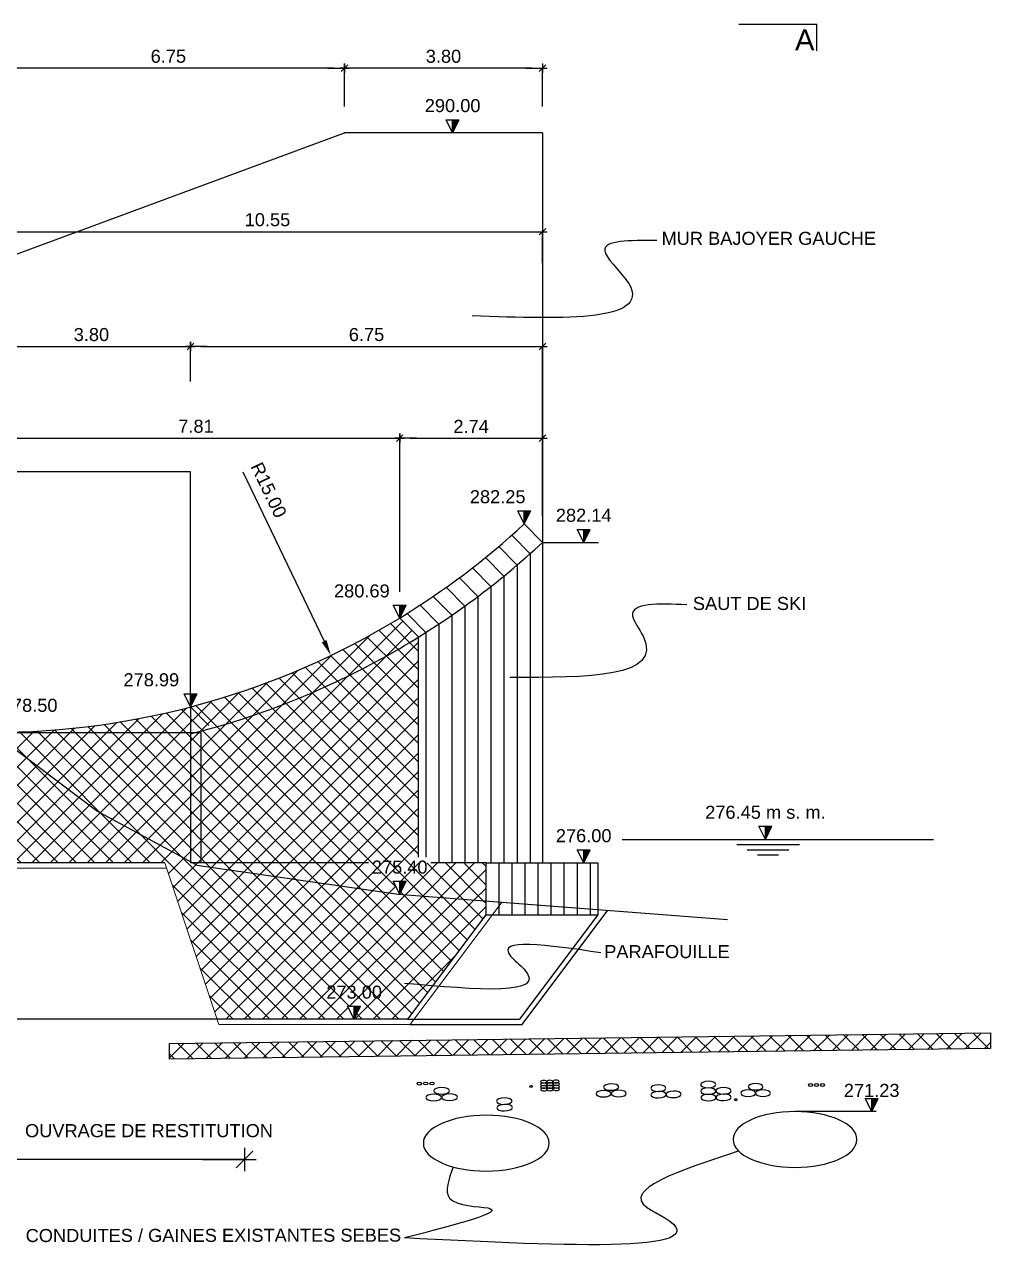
# Model space of a CAD drawing. Extents: x -367 to 63045, y 275 to 109039.
# Drawn here: x -89.58 to -71.07, y 471.04 to 494.62 of the extents above; entities that cross this region are included whole.
import ezdxf
from ezdxf.enums import TextEntityAlignment as Align

# ---------------------------------------------------------------- set-up
doc = ezdxf.new("R2010")
doc.units = 0
doc.header["$LTSCALE"] = 25.401856
doc.header["$MEASUREMENT"] = 0
doc.linetypes.add('ACAD_ISO12W100', pattern=[21, 12, -3, 0, -3, 0, -3])
doc.linetypes.add('NASCOSTA', pattern=[9.525, 6.35, -3.175])
for name, color, linetype in [('Conduite 1000', 170, 'Continuous'), ('DIME', 6, 'Continuous'), ('LIN010CO', 2, 'Continuous'), ('LIN018CO', 6, 'Continuous'), ('LIN018TR', 6, 'NASCOSTA'), ('LIN025CO', 7, 'Continuous'), ('LIN025TR', 7, 'NASCOSTA'), ('LIN035CO', 1, 'Continuous'), ('LIN050CO', 3, 'Continuous'), ('LIN07CO', 4, 'Continuous'), ('TEXT035', 1, 'Continuous'), ('TEXT050', 3, 'Continuous')]:
    doc.layers.add(name, color=color, linetype=linetype)
doc.styles.add('ARIAL', font='arial.ttf')
doc.styles.add('ROMANS', font='romans.shx')
doc.linetypes.add('ROCK', pattern='A,0.25,-0.18,["<",Standard,S=0.18,R=90,X=0,Y=-0.09],0,["-",Standard,S=0.18,R=45,X=-0.111213,Y=-0.238491],0.25', length=0.68)
doc.dimstyles.new('100', dxfattribs={"dimtxt": 0.25, "dimasz": 0.2, "dimexe": 0, "dimexo": 0.5, "dimgap": 0.1, "dimtad": 1, "dimzin": 4, "dimdsep": 46, "dimtxsty": 'ARIAL', "dimblk1": 'LINE', "dimblk2": 'LINE', "dimsah": 1, "dimcen": 2.5, "dimclrd": 256, "dimclre": 256, "dimclrt": 1, "dimadec": 0, "dimazin": 0, "dimtfac": 1, "dimtmove": 2, "dimatfit": 3, "dimldrblk": 'LINE', "dimfxl": 1, "dimtvp": 1, "dimtolj": 1, "dimtzin": 0, "dimarcsym": 0})
doc.dimstyles.new('BO1', dxfattribs={"dimtxt": 0.25, "dimasz": 0.2, "dimexe": 0, "dimexo": 0.5, "dimgap": 0.1, "dimtad": 1, "dimzin": 0, "dimdsep": 46, "dimtxsty": 'ROMANS', "dimblk1": 'LINE', "dimblk2": 'LINE', "dimsah": 1, "dimcen": 2.5, "dimclrd": 256, "dimclre": 256, "dimclrt": 1, "dimadec": 0, "dimazin": 0, "dimtfac": 1, "dimtmove": 2, "dimatfit": 3, "dimldrblk": 'LINE', "dimfxl": 1, "dimtvp": 1, "dimtolj": 1, "dimtzin": 0, "dimarcsym": 0})
pattern_1 = [(45, (-210.99172, -133.72883), (-0.1767767, 0.1767767), []), (135, (-210.99172, -133.72883), (-0.1767767, -0.1767767), [])]

# ---------------------------------------------------------------- blocks, each defined once
blk = doc.blocks.new('LIVELLI1')
at = {"layer": 'LIN018CO'}
blk.add_solid([(0, 0.25), (0, 0), (0.125, 0.25)], dxfattribs=at)
at = {"layer": 'LIN035CO'}
for p, q in [((-0.125, 0.25), (0.125, 0.25)), ((0, 0), (-0.125, 0.25)), ((0, 0), (0, 0.25)), ((0, 0), (0.125, 0.25))]:
    blk.add_line(p, q, dxfattribs=at)
at = {"layer": 'TEXT035', "style": 'ARIAL'}
blk.add_attdef('VALORE', text='', height=0.25, dxfattribs=at).set_placement((0, 0.395), align=Align.CENTER)
blk = doc.blocks.new('LINE')
for p, q in [((-1.6, 0), (0.45, 0)), ((0, 0.45), (0, -0.45))]:
    blk.add_line(p, q)
at = {"color": 3}
blk.add_line((-0.318, -0.318), (0.318, 0.318), dxfattribs=at)
blk = doc.blocks.new('*D11')
at = {"layer": 'Defpoints', "color": 0, "transparency": 16777216}
for p in [(-82.392, 486.694), (-82.392, 483.244), (-90.202, 481.062)]:
    blk.add_point(p, dxfattribs=at)
at = {"layer": 'DIME', "lineweight": -2, "transparency": 16777216}
for p, q in [((-90.202, 481.562), (-90.202, 486.694)), ((-90.002, 486.694), (-82.592, 486.694)), ((-82.392, 483.744), (-82.392, 486.694))]:
    blk.add_line(p, q, dxfattribs=at)
at = {"layer": 'DIME', "lineweight": -2, "transparency": 16777216, "xscale": 0.2, "yscale": 0.2, "zscale": 0.2, "rotation": 180}
blk.add_blockref('LINE', (-90.202, 486.694), dxfattribs=at)
at = {"layer": 'DIME', "lineweight": -2, "transparency": 16777216, "xscale": 0.2, "yscale": 0.2, "zscale": 0.2}
blk.add_blockref('LINE', (-82.392, 486.694), dxfattribs=at)
at = {"layer": 'DIME', "color": 1, "transparency": 16777216, "insert": (-86.297, 486.921), "char_height": 0.25, "attachment_point": 5, "style": 'ARIAL'}
blk.add_mtext('\\A1;7.81', dxfattribs=at)
blk = doc.blocks.new('*D12')
at = {"layer": 'Defpoints', "color": 0, "transparency": 16777216}
for p in [(-79.652, 490.653), (-79.652, 489.551), (-90.202, 481.051)]:
    blk.add_point(p, dxfattribs=at)
at = {"layer": 'DIME', "lineweight": -2, "transparency": 16777216}
for p, q in [((-90.202, 481.551), (-90.202, 490.653)), ((-90.002, 490.653), (-79.852, 490.653)), ((-79.652, 490.051), (-79.652, 490.653))]:
    blk.add_line(p, q, dxfattribs=at)
at = {"layer": 'DIME', "lineweight": -2, "transparency": 16777216, "xscale": 0.2, "yscale": 0.2, "zscale": 0.2, "rotation": 180}
blk.add_blockref('LINE', (-90.202, 490.653), dxfattribs=at)
at = {"layer": 'DIME', "lineweight": -2, "transparency": 16777216, "xscale": 0.2, "yscale": 0.2, "zscale": 0.2}
blk.add_blockref('LINE', (-79.652, 490.653), dxfattribs=at)
at = {"layer": 'DIME', "color": 1, "transparency": 16777216, "insert": (-84.927, 490.881), "char_height": 0.25, "attachment_point": 5, "style": 'ARIAL'}
blk.add_mtext('\\A1;10.55', dxfattribs=at)
blk = doc.blocks.new('*D13')
at = {"layer": 'Defpoints', "color": 0, "transparency": 16777216}
for p in [(-79.652, 486.694), (-79.652, 484.695), (-82.392, 483.244)]:
    blk.add_point(p, dxfattribs=at)
at = {"layer": 'DIME', "lineweight": -2, "transparency": 16777216}
for p, q in [((-82.392, 483.744), (-82.392, 486.694)), ((-82.192, 486.694), (-79.852, 486.694)), ((-79.652, 485.195), (-79.652, 486.694))]:
    blk.add_line(p, q, dxfattribs=at)
at = {"layer": 'DIME', "lineweight": -2, "transparency": 16777216, "xscale": 0.2, "yscale": 0.2, "zscale": 0.2, "rotation": 180}
blk.add_blockref('LINE', (-82.392, 486.694), dxfattribs=at)
at = {"layer": 'DIME', "lineweight": -2, "transparency": 16777216, "xscale": 0.2, "yscale": 0.2, "zscale": 0.2}
blk.add_blockref('LINE', (-79.652, 486.694), dxfattribs=at)
at = {"layer": 'DIME', "color": 1, "transparency": 16777216, "insert": (-81.022, 486.919), "char_height": 0.25, "attachment_point": 5, "style": 'ARIAL'}
blk.add_mtext('\\A1;2.74', dxfattribs=at)
blk = doc.blocks.new('*D14')
at = {"layer": 'Defpoints', "color": 0, "transparency": 16777216}
for p in [(-86.402, 488.451), (-86.402, 487.28), (-90.202, 481.102)]:
    blk.add_point(p, dxfattribs=at)
at = {"layer": 'DIME', "lineweight": -2, "transparency": 16777216}
for p, q in [((-90.202, 481.602), (-90.202, 488.451)), ((-90.002, 488.451), (-86.602, 488.451)), ((-86.402, 487.78), (-86.402, 488.451))]:
    blk.add_line(p, q, dxfattribs=at)
at = {"layer": 'DIME', "lineweight": -2, "transparency": 16777216, "xscale": 0.2, "yscale": 0.2, "zscale": 0.2, "rotation": 180}
blk.add_blockref('LINE', (-90.202, 488.451), dxfattribs=at)
at = {"layer": 'DIME', "lineweight": -2, "transparency": 16777216, "xscale": 0.2, "yscale": 0.2, "zscale": 0.2}
blk.add_blockref('LINE', (-86.402, 488.451), dxfattribs=at)
at = {"layer": 'DIME', "color": 1, "transparency": 16777216, "insert": (-88.302, 488.679), "char_height": 0.25, "attachment_point": 5, "style": 'ARIAL'}
blk.add_mtext('\\A1;3.80', dxfattribs=at)
blk = doc.blocks.new('*D15')
at = {"layer": 'Defpoints', "color": 0, "transparency": 16777216}
for p in [(-79.652, 488.451), (-86.402, 487.28), (-79.652, 485.388)]:
    blk.add_point(p, dxfattribs=at)
at = {"layer": 'DIME', "lineweight": -2, "transparency": 16777216}
for p, q in [((-86.402, 487.78), (-86.402, 488.451)), ((-86.202, 488.451), (-79.852, 488.451)), ((-79.652, 485.888), (-79.652, 488.451))]:
    blk.add_line(p, q, dxfattribs=at)
at = {"layer": 'DIME', "lineweight": -2, "transparency": 16777216, "xscale": 0.2, "yscale": 0.2, "zscale": 0.2, "rotation": 180}
blk.add_blockref('LINE', (-86.402, 488.451), dxfattribs=at)
at = {"layer": 'DIME', "lineweight": -2, "transparency": 16777216, "xscale": 0.2, "yscale": 0.2, "zscale": 0.2}
blk.add_blockref('LINE', (-79.652, 488.451), dxfattribs=at)
at = {"layer": 'DIME', "color": 1, "transparency": 16777216, "insert": (-83.027, 488.679), "char_height": 0.25, "attachment_point": 5, "style": 'ARIAL'}
blk.add_mtext('\\A1;6.75', dxfattribs=at)
blk = doc.blocks.new('*D16')
at = {"layer": 'Defpoints', "color": 0, "transparency": 16777216}
for p in [(-83.452, 493.787), (-83.452, 492.551), (-79.652, 492.551)]:
    blk.add_point(p, dxfattribs=at)
at = {"layer": 'DIME', "lineweight": -2, "transparency": 16777216}
for p, q in [((-83.452, 493.051), (-83.452, 493.787)), ((-79.852, 493.787), (-83.252, 493.787)), ((-79.652, 493.051), (-79.652, 493.787))]:
    blk.add_line(p, q, dxfattribs=at)
at = {"layer": 'DIME', "lineweight": -2, "transparency": 16777216, "xscale": 0.2, "yscale": 0.2, "zscale": 0.2, "rotation": 180}
blk.add_blockref('LINE', (-83.452, 493.787), dxfattribs=at)
at = {"layer": 'DIME', "lineweight": -2, "transparency": 16777216, "xscale": 0.2, "yscale": 0.2, "zscale": 0.2}
blk.add_blockref('LINE', (-79.652, 493.787), dxfattribs=at)
at = {"layer": 'DIME', "color": 1, "transparency": 16777216, "insert": (-81.552, 494.015), "char_height": 0.25, "attachment_point": 5, "style": 'ARIAL'}
blk.add_mtext('\\A1;3.80', dxfattribs=at)
blk = doc.blocks.new('SEZ7')
at = {"layer": 'LIN07CO'}
for p, q in [((1.5, 0), (0, 0)), ((1.5, -0.5), (1.5, 0))]:
    blk.add_line(p, q, dxfattribs=at)
at = {"layer": 'TEXT050', "style": 'ARIAL'}
blk.add_attdef('NOME_SEZIONE', text='', height=0.4, dxfattribs=at).set_placement((1.265, -0.294), align=Align.MIDDLE)
blk = doc.blocks.new('*D29')
at = {"layer": 'Defpoints', "color": 0, "transparency": 16777216}
for p in [(-85.398, 486.048), (-83.71, 482.529)]:
    blk.add_point(p, dxfattribs=at)
at = {"layer": 'DIME', "lineweight": -2, "transparency": 16777216}
blk.add_line((-85.398, 486.048), (-83.839, 482.799), dxfattribs=at)
at = {"layer": 'DIME', "transparency": 16777216}
blk.add_solid([(-83.794, 482.821), (-83.885, 482.778), (-83.71, 482.529)], dxfattribs=at)
at = {"layer": 'DIME', "color": 1, "transparency": 16777216, "insert": (-84.903, 485.699), "char_height": 0.25, "attachment_point": 5, "rotation": 295.6384, "style": 'ARIAL'}
blk.add_mtext('\\A1;R15.00', dxfattribs=at)
blk = doc.blocks.new('*D40')
at = {"layer": 'Defpoints', "color": 0, "transparency": 16777216}
for p in [(-90.202, 493.787), (-83.452, 493.051), (-90.202, 490.051)]:
    blk.add_point(p, dxfattribs=at)
at = {"layer": 'DIME', "lineweight": -2, "transparency": 16777216}
for p, q in [((-90.202, 490.551), (-90.202, 493.787)), ((-83.652, 493.787), (-90.002, 493.787)), ((-83.452, 493.551), (-83.452, 493.787))]:
    blk.add_line(p, q, dxfattribs=at)
at = {"layer": 'DIME', "lineweight": -2, "transparency": 16777216, "xscale": 0.2, "yscale": 0.2, "zscale": 0.2, "rotation": 180}
blk.add_blockref('LINE', (-90.202, 493.787), dxfattribs=at)
at = {"layer": 'DIME', "lineweight": -2, "transparency": 16777216, "xscale": 0.2, "yscale": 0.2, "zscale": 0.2}
blk.add_blockref('LINE', (-83.452, 493.787), dxfattribs=at)
at = {"layer": 'DIME', "color": 1, "transparency": 16777216, "insert": (-86.827, 494.015), "char_height": 0.25, "attachment_point": 5, "style": 'ARIAL'}
blk.add_mtext('\\A1;6.75', dxfattribs=at)

msp = doc.modelspace()

# ---------------------------------------------------------------- hatches: boundary and pattern name
at = {"layer": 'LIN010CO', "linetype": 'Continuous', "lineweight": 0}
h = msp.add_hatch(dxfattribs=at)
h.set_pattern_fill('ANSI37', color=256, scale=2, style=0)
h.set_pattern_definition(pattern_1)
h.paths.add_polyline_path([(-103.4018, 481.30951), (-110.2018, 481.44279), (-110.2018, 481.14273), (-110.2018, 480.94269), (-103.4018, 480.80941)])
h.paths.add_polyline_path([(-100.2018, 481.24679), (-103.4018, 481.30951), (-103.4018, 480.80941), (-101.2018, 480.76629), (-101.2018, 480.55079), (-100.2018, 480.55079)])
h.paths.add_polyline_path([(-90.2018, 481.05079), (-100.2018, 481.24679), (-100.2018, 480.55079), (-93.86847, 480.55079), (-93.2018, 478.55079), (-86.8918, 478.55079), (-85.8918, 475.55079), (-83.26518, 475.55079), (-83.39018, 475.80079), (-83.14018, 475.80079), (-83.26518, 475.55079), (-82.2418, 475.55079), (-80.7418, 477.55079), (-80.7418, 477.82114), (-82.42115, 477.95079), (-86.28285, 478.50534), (-86.36642, 478.55079), (-86.4018, 478.55079), (-86.4018, 478.57003), (-88.20512, 479.55079)])
h.paths.add_polyline_path([(-86.4018, 481.05079), (-90.2018, 481.05079), (-88.20512, 479.55079), (-86.4018, 478.57003)], flags=17)
h.paths.add_polyline_path([(-82.3918, 483.24439, -0.07300609), (-86.4018, 481.5401), (-86.4018, 481.05079), (-86.2018, 481.05079), (-86.2018, 478.55079), (-82.3918, 478.55079)])
h.paths.add_polyline_path([(-86.4018, 481.5401, -0.06411876), (-90.2018, 481.05079), (-86.4018, 481.05079)])
h.paths.add_polyline_path([(-80.7418, 478.55079), (-82.3918, 478.55079), (-86.36642, 478.55079), (-86.28285, 478.50534), (-82.42115, 477.95079), (-82.3918, 477.94852), (-82.5168, 478.19852), (-82.2668, 478.19852), (-82.3918, 477.94852), (-80.7418, 477.82114)], flags=17)
h.paths.add_polyline_path([(-83.86315, 475.87772), (-82.66721, 475.87772), (-82.66721, 476.26091), (-83.86315, 476.26091)], flags=24)
h.paths.add_polyline_path([(-82.98973, 478.27567), (-81.79387, 478.27567), (-81.79387, 478.6586), (-82.98973, 478.6586)], flags=25)
h = msp.add_hatch(dxfattribs=at)
h.set_pattern_fill('ANSI37', color=256, scale=2, style=0)
h.set_pattern_definition(pattern_1)
h.paths.add_polyline_path([(-82.3918, 483.24439), (-82.3918, 482.66221, 0.00661852), (-82.04013, 482.87364), (-82.04013, 482.88896)])
h.paths.add_polyline_path([(-82.3918, 478.55079), (-82.04013, 478.55079), (-82.04013, 482.87364, -0.00661852), (-82.3918, 482.66221)])
edge = h.paths.add_edge_path()
edge.add_line((-82.5168, 478.19852), (-82.2668, 478.19852))
edge = h.paths.add_edge_path()
edge.add_line((-82.3918, 477.94852), (-82.5168, 478.19852))
edge = h.paths.add_edge_path(flags=16)
edge.add_line((-82.3918, 477.94852), (-82.3918, 478.19852))
edge = h.paths.add_edge_path(flags=16)
edge.add_line((-82.3918, 477.94852), (-82.2668, 478.19852))
h.paths.add_polyline_path([(-82.3918, 478.19852), (-82.3918, 477.94852), (-82.2668, 478.19852)], flags=9)
h.paths.add_polyline_path([(-82.98973, 478.27567), (-81.79387, 478.27567), (-81.79387, 478.6586), (-82.98973, 478.6586)], flags=9)
h = msp.add_hatch(dxfattribs=at)
h.set_pattern_fill('ANSI37', color=256, scale=2, style=0)
h.set_pattern_definition(pattern_1)
h.paths.add_polyline_path([(-86.2018, 481.05079), (-86.29667, 481.05079, -0.0017505), (-86.4018, 481.02381), (-86.4018, 478.57003), (-86.36642, 478.55079), (-86.2018, 478.55079)])
at = {"layer": 'LIN010CO'}
h = msp.add_hatch(dxfattribs=at)
h.set_pattern_fill('ANSI37', color=256, scale=0.08, style=0)
h.set_pattern_definition([(45, (-287.5657, 260.75944), (-0.17960512, 0.17960512), []), (135, (-287.5657, 260.75944), (-0.17960512, -0.17960512), [])])
h.paths.add_polyline_path([(-71.06604, 475.2882), (-71.06604, 474.9882), (-86.8033, 474.7882), (-86.8033, 475.0882)])

# ---------------------------------------------------------------- linework, layer by layer
msp.add_line((-80.43197, 477.79722), (-76.10476, 477.46316))
at = {"layer": 'Conduite 1000', "linetype": 'Continuous', "ltscale": 1.5, "extrusion": (3.92816e-17, 1.62069e-20, -1)}
msp.add_ellipse((-74.81243, 473.24579), major_axis=(-1.18733, 0.00084), ratio=0.45058896, dxfattribs=at)
at = {"layer": 'Conduite 1000', "linetype": 'Continuous', "ltscale": 1.5, "extrusion": (3.42191e-17, -8.77028e-20, -1)}
msp.add_ellipse((-80.73101, 473.17538), major_axis=(-1.20731, -0.00179), ratio=0.44313303, dxfattribs=at)
at = {"layer": 'LIN010CO'}
for p, q in [((-80.49347, 484.61442), (-80.1418, 484.25899)), ((-80.24347, 484.83237), (-79.8918, 484.47694)), ((-79.6518, 484.69528), (-78.58013, 484.69528)), ((-80.74347, 484.40564), (-80.3918, 484.05021)), ((-79.8918, 484.47694), (-79.8918, 478.55079)), ((-80.99347, 484.20555), (-80.6418, 483.85012)), ((-80.1418, 484.25899), (-80.1418, 478.55079)), ((-81.24347, 484.01372), (-80.8918, 483.65829)), ((-80.3918, 484.05021), (-80.3918, 478.55079)), ((-81.49347, 483.8298), (-81.1418, 483.47437)), ((-80.6418, 483.85012), (-80.6418, 478.55079)), ((-81.99347, 483.48428), (-81.6418, 483.12885)), ((-81.74347, 483.65342), (-81.3918, 483.29799)), ((-81.1418, 483.47437), (-81.1418, 478.55079)), ((-80.8918, 483.65829), (-80.8918, 478.55079)), ((-82.24347, 483.32211), (-81.8918, 482.96668)), ((-81.3918, 483.29799), (-81.3918, 478.55079)), ((-81.8918, 482.96668), (-81.8918, 478.6586)), ((-81.6418, 483.12885), (-81.6418, 478.55079)), ((-78.12427, 479.00079), (-72.15948, 479.00079)), ((-76.12931, 479.00079), (-74.52931, 479.00079)), ((-75.92931, 478.90079), (-74.72931, 478.90079)), ((-75.72931, 478.80079), (-74.92931, 478.80079)), ((-80.4918, 478.55079), (-80.4918, 477.55079)), ((-80.2418, 478.55079), (-80.2418, 477.55079)), ((-79.9918, 478.55079), (-79.9918, 477.55079)), ((-79.7418, 478.55079), (-79.7418, 477.55079)), ((-79.4918, 478.55079), (-79.4918, 477.55079)), ((-79.2418, 478.55079), (-79.2418, 477.55079)), ((-78.9918, 478.55079), (-78.9918, 477.55079)), ((-78.7418, 478.55079), (-78.7418, 477.55079)), ((-75.52931, 478.70079), (-75.12931, 478.70079))]:
    msp.add_line(p, q, dxfattribs=at)
at = {"layer": 'LIN018CO'}
msp.add_line((-73.25345, 473.78079), (-74.81576, 473.78079), dxfattribs=at)
for points in [[(-77.46459, 490.48337), (-78.46076, 490.28904), (-78.04772, 489.73034), (-81.0018, 489.03761)], [(-76.88686, 483.49722), (-77.92539, 483.28586), (-77.7259, 482.89566), (-80.28154, 482.10687)], [(-78.53366, 476.82514), (-80.26643, 476.76337), (-80.00709, 476.50989), (-82.30012, 476.23971)], [(-75.89913, 473.01923), (-77.64677, 471.93915), (-77.42728, 471.81439), (-82.30012, 471.35823)], [(-81.36507, 472.71934), (-81.43356, 472.12127), (-80.70309, 471.93224), (-82.30012, 471.35823)]]:
    msp.add_spline(points, degree=3, dxfattribs=at)
at = {"layer": 'LIN018TR', "linetype": 'ACAD_ISO12W100', "ltscale": 0.1}
for p, q in [((-86.4018, 486.05079), (-90.2018, 486.05079)), ((-86.4018, 481.5401), (-86.4018, 486.05079)), ((-86.4018, 481.5401), (-86.4018, 478.55079)), ((-86.4018, 481.5401), (-86.05013, 481.18467)), ((-82.98973, 478.55079), (-86.4018, 478.55079)), ((-85.8918, 475.55079), (-89.8018, 475.55079))]:
    msp.add_line(p, q, dxfattribs=at)
msp.add_arc((-90.2018, 496.05079), 15.5, 284.191366, 300.256433, dxfattribs=at)
at = {"layer": 'LIN025CO'}
for p, q in [((-90.2018, 490.05079), (-83.4518, 492.55079)), ((-79.6518, 492.55079), (-83.4518, 492.55079)), ((-79.6518, 492.55079), (-79.6518, 484.69528)), ((-80.00347, 485.05071), (-79.6518, 484.69528)), ((-79.6518, 484.69528), (-79.6518, 478.55079)), ((-80.7418, 478.55079), (-78.5918, 478.55079)), ((-78.5918, 478.55079), (-78.5918, 477.55079)), ((-80.7418, 477.55079), (-78.5918, 477.55079)), ((-78.5918, 477.55079), (-80.0918, 475.55079)), ((-82.2418, 475.55079), (-80.0918, 475.55079))]:
    msp.add_line(p, q, dxfattribs=at)
at = {"layer": 'LIN025CO', "linetype": 'ROCK'}
for p, q in [((-80.0418, 475.45079), (-78.39965, 477.64032)), ((-82.1918, 475.45079), (-80.0418, 475.45079))]:
    msp.add_line(p, q, dxfattribs=at)
at = {"layer": 'LIN025CO', "flags": 128}
msp.add_lwpolyline([(-86.8033, 474.7882), (-86.8033, 475.0882), (-71.06604, 475.2882), (-71.06604, 474.9882)], close=True, dxfattribs=at)
at = {"layer": 'LIN025CO'}
for centre, radius, start, end in [((-90.11056, 495.93227), 14.85131, 301.314525, 312.886795), ((-90.2018, 496.05079), 15.5, 300.256433, 312.894079)]:
    msp.add_arc(centre, radius, start, end, dxfattribs=at)
at = {"layer": 'LIN025CO', "extrusion": (2.77556e-17, -2.18953e-47, -1)}
msp.add_ellipse((-82.01551, 474.31661), major_axis=(-0.04877, 0), ratio=0.41010961, dxfattribs=at)
at = {"layer": 'LIN025CO', "extrusion": (-4.89018e-18, -6.19537e-19, -1)}
msp.add_ellipse((-81.89359, 474.31804), major_axis=(-0.04877, -0.00069), ratio=0.41006812, dxfattribs=at)
at = {"layer": 'LIN025CO', "extrusion": (-3.27459e-17, -1.46952e-19, -1)}
msp.add_ellipse((-81.77167, 474.31947), major_axis=(-0.04877, -0.00069), ratio=0.41006814, dxfattribs=at)
at = {"layer": 'LIN025CO', "extrusion": (0, 0, -1)}
for centre, major_axis, ratio in [((-81.58769, 474.17912), (-0.1524, 0), 0.4101096), ((-81.74009, 474.05234), (-0.1524, 0), 0.41010961), ((-76.47226, 474.04864), (-0.14575, 0), 0.42905965)]:
    msp.add_ellipse(centre, major_axis=major_axis, ratio=ratio, dxfattribs=at)
at = {"layer": 'LIN025CO', "extrusion": (1.36965e-16, 3.1231e-18, -1)}
msp.add_ellipse((-79.8739, 474.26283), major_axis=(-0.02994, -0.00054), ratio=0.41741373, dxfattribs=at)
at = {"layer": 'LIN025CO', "extrusion": (-2.22709e-18, 4.96549e-18, -1)}
msp.add_ellipse((-79.6322, 474.35396), major_axis=(-0.05988, -0.00108), ratio=0.41741383, dxfattribs=at)
at = {"layer": 'LIN025CO', "extrusion": (-2.21152e-18, 4.09827e-18, -1)}
for centre in [(-79.62981, 474.30399), (-79.62741, 474.20407)]:
    msp.add_ellipse(centre, major_axis=(-0.05988, -0.00108), ratio=0.41741383, dxfattribs=at)
at = {"layer": 'LIN025CO', "extrusion": (-2.19595e-18, 3.23105e-18, -1)}
msp.add_ellipse((-79.62981, 474.25403), major_axis=(-0.05988, -0.00108), ratio=0.41741383, dxfattribs=at)
at = {"layer": 'LIN025CO', "extrusion": (2.18979e-26, 6.31089e-30, -1)}
for centre in [(-79.51243, 474.35577), (-79.51004, 474.30581), (-79.51004, 474.25585), (-79.50764, 474.20588)]:
    msp.add_ellipse(centre, major_axis=(-0.05989, 0), ratio=0.41745707, dxfattribs=at)
at = {"layer": 'LIN025CO', "extrusion": (-4.8521e-17, -1.86994e-18, -1)}
msp.add_ellipse((-79.39266, 474.35759), major_axis=(-0.05989, -0.00074), ratio=0.41735817, dxfattribs=at)
at = {"layer": 'LIN025CO', "extrusion": (-4.85264e-17, -1.43629e-18, -1)}
for centre in [(-79.39027, 474.30762), (-79.39027, 474.25766), (-79.38787, 474.2077)]:
    msp.add_ellipse(centre, major_axis=(-0.05989, -0.00074), ratio=0.41735817, dxfattribs=at)
at = {"layer": 'LIN025CO', "extrusion": (7.31599e-18, -1.86205e-19, -1)}
msp.add_ellipse((-78.33734, 474.25097), major_axis=(-0.14491, -0.00249), ratio=0.43124932, dxfattribs=at)
at = {"layer": 'LIN025CO', "extrusion": (-9.04261e-27, -1.89327e-29, -1)}
msp.add_ellipse((-77.43266, 474.23076), major_axis=(-0.14502, 0), ratio=0.43096633, dxfattribs=at)
at = {"layer": 'LIN025CO', "extrusion": (-2.84775e-17, -1.87322e-18, -1)}
msp.add_ellipse((-76.47692, 474.29856), major_axis=(-0.14575, -0.00298), ratio=0.42872441, dxfattribs=at)
at = {"layer": 'LIN025CO', "extrusion": (3.73766e-17, -1.07488e-18, -1)}
msp.add_ellipse((-76.47459, 474.1736), major_axis=(-0.14575, -0.00287), ratio=0.42897074, dxfattribs=at)
at = {"layer": 'LIN025CO', "extrusion": (2.78928e-17, -3.02214e-19, -1)}
msp.add_ellipse((-76.18308, 474.17851), major_axis=(-0.14576, -0.00193), ratio=0.42874299, dxfattribs=at)
at = {"layer": 'LIN025CO', "extrusion": (2.77556e-17, -6.31089e-30, -1)}
msp.add_ellipse((-75.56817, 474.25791), major_axis=(-0.14214, 0), ratio=0.43969741, dxfattribs=at)
at = {"layer": 'LIN025CO', "extrusion": (1.53393e-18, -2.34024e-19, -1)}
msp.add_ellipse((-74.51333, 474.28998), major_axis=(-0.04591, -0.00011), ratio=0.43560984, dxfattribs=at)
at = {"layer": 'LIN025CO', "extrusion": (5.70185e-17, 3.36852e-19, -1)}
msp.add_ellipse((-74.39854, 474.29022), major_axis=(-0.04591, -0.00011), ratio=0.43560984, dxfattribs=at)
at = {"layer": 'LIN025CO', "extrusion": (1.48296e-18, -1.25608e-19, -1)}
msp.add_ellipse((-74.28376, 474.29045), major_axis=(-0.04591, -0.00011), ratio=0.43560984, dxfattribs=at)
at = {"layer": 'LIN025CO', "extrusion": (2.25169e-17, 2.08584e-19, -1)}
msp.add_ellipse((-81.43528, 474.0559), major_axis=(-0.1524, -0.00217), ratio=0.41006819, dxfattribs=at)
at = {"layer": 'LIN025CO', "extrusion": (2.91484e-17, 1.86451e-18, -1)}
msp.add_ellipse((-80.38338, 473.98164), major_axis=(-0.14924, -0.00306), ratio=0.41868768, dxfattribs=at)
at = {"layer": 'LIN025CO', "extrusion": (-2.77556e-17, -3.15544e-30, -1)}
msp.add_ellipse((-78.48225, 474.1239), major_axis=(-0.14491, 0), ratio=0.43124926, dxfattribs=at)
at = {"layer": 'LIN025CO', "extrusion": (-8.32667e-17, -3.15544e-30, -1)}
msp.add_ellipse((-78.19243, 474.12804), major_axis=(-0.14491, 0), ratio=0.4312884, dxfattribs=at)
at = {"layer": 'LIN025CO', "extrusion": (-3.17525e-17, -4.17435e-19, -1)}
msp.add_ellipse((-77.43034, 474.1058), major_axis=(-0.14502, -0.00277), ratio=0.43111156, dxfattribs=at)
at = {"layer": 'LIN025CO', "extrusion": (-3.21987e-17, -1.284e-18, -1)}
msp.add_ellipse((-77.14028, 474.11039), major_axis=(-0.14502, -0.00276), ratio=0.43088805, dxfattribs=at)
at = {"layer": 'LIN025CO', "extrusion": (-2.9007e-17, -1.0054e-18, -1)}
msp.add_ellipse((-76.18075, 474.05354), major_axis=(-0.14575, -0.00297), ratio=0.42861745, dxfattribs=at)
at = {"layer": 'LIN025CO', "extrusion": (-1.677e-18, 4.27955e-19, -1)}
msp.add_ellipse((-75.94724, 474.00748), major_axis=(-0.02915, -0.00059), ratio=0.42872469, dxfattribs=at)
at = {"layer": 'LIN025CO', "extrusion": (3.28591e-17, -1.9419e-19, -1)}
msp.add_ellipse((-75.71031, 474.13219), major_axis=(-0.14214, -0.00089), ratio=0.43968886, dxfattribs=at)
at = {"layer": 'LIN025CO', "extrusion": (8.4552e-18, 5.5135e-19, -1)}
msp.add_ellipse((-75.42603, 474.13364), major_axis=(-0.14214, -0.00057), ratio=0.43969059, dxfattribs=at)
at = {"layer": 'LIN025CO', "extrusion": (-2.63195e-17, -1.00863e-18, -1)}
msp.add_ellipse((-80.38099, 473.85668), major_axis=(-0.14924, -0.00306), ratio=0.41896278, dxfattribs=at)
at = {"layer": 'LIN025TR', "ltscale": 0.1}
for p, q in [((-88.20512, 479.55079), (-90.2018, 481.05079)), ((-90.2018, 481.05079), (-86.2018, 481.05079)), ((-86.2018, 481.05079), (-86.2018, 478.55079)), ((-86.28285, 478.50534), (-88.20512, 479.55079)), ((-86.28285, 478.50534), (-82.42115, 477.95079)), ((-82.42115, 477.95079), (-80.43197, 477.79722))]:
    msp.add_line(p, q, dxfattribs=at)
at = {"layer": 'LIN050CO'}
for p, q in [((-82.3918, 483.24439), (-82.04013, 482.88896)), ((-82.04013, 482.88896), (-82.04013, 478.6586)), ((-86.8918, 478.55079), (-93.2018, 478.55079)), ((-80.7418, 478.55079), (-81.79387, 478.55079)), ((-80.7418, 478.55079), (-80.7418, 477.55079)), ((-80.7418, 477.55079), (-82.2418, 475.55079)), ((-82.2418, 475.55079), (-85.8918, 475.55079))]:
    msp.add_line(p, q, dxfattribs=at)
at = {"layer": 'LIN050CO', "linetype": 'ROCK', "lineweight": 0}
for p, q in [((-86.8918, 478.55079), (-85.85847, 475.45079)), ((-93.2018, 478.45079), (-86.85847, 478.45079)), ((-82.1918, 475.45079), (-80.43197, 477.79722)), ((-85.85847, 475.45079), (-82.1918, 475.45079))]:
    msp.add_line(p, q, dxfattribs=at)
at = {"layer": 'LIN050CO'}
msp.add_arc((-90.20518, 496.06283), 15.01204, 270.012909, 301.364072, dxfattribs=at)

# ---------------------------------------------------------------- block references
for p, values in [((-81.37656, 492.55079), {'VALORE': '290.00'}), ((-78.86386, 484.69528), {'VALORE': '282.14'}), ((-75.37946, 479.00079), {'VALORE': '276.45 m s. m.'}), ((-78.86386, 478.55079), {'VALORE': '276.00'}), ((-82.3918, 477.94852), {'VALORE': '275.40'}), ((-83.26518, 475.55079), {'VALORE': '273.00'})]:
    msp.add_blockref('LIVELLI1', p).add_auto_attribs(values)
ref = msp.add_blockref('LIVELLI1', (-80.00347, 485.05071))
ref.add_attrib('VALORE', '282.25', dxfattribs={"layer": 'TEXT035', "height": 0.25, "style": 'ARIAL'}).set_placement((-80.51278, 485.44595), align=Align.CENTER)
ref = msp.add_blockref('LIVELLI1', (-82.3918, 483.24439))
ref.add_attrib('VALORE', '280.69', dxfattribs={"layer": 'TEXT035', "height": 0.25, "style": 'ARIAL'}).set_placement((-83.11677, 483.63962), align=Align.CENTER)
ref = msp.add_blockref('LIVELLI1', (-86.4018, 481.5401))
ref.add_attrib('VALORE', '278.99', dxfattribs={"layer": 'TEXT035', "height": 0.25, "style": 'ARIAL'}).set_placement((-87.1533, 481.93534), align=Align.CENTER)
ref = msp.add_blockref('LIVELLI1', (-90.2018, 481.05079))
ref.add_attrib('VALORE', '278.50', dxfattribs={"layer": 'TEXT035', "height": 0.25, "style": 'ARIAL'}).set_placement((-89.48606, 481.44602), align=Align.CENTER)
ref = msp.add_blockref('LIVELLI1', (-73.34217, 473.78079))
ref.add_attrib('VALORE', '271.23', dxfattribs={"layer": 'TEXT035', "height": 0.25, "style": 'ARIAL'}).set_placement((-73.34217, 474.06158), align=Align.CENTER)
at = {"layer": 'LIN025CO'}
msp.add_blockref('SEZ7', (-75.89072, 494.62384), dxfattribs=at).add_auto_attribs({'NOME_SEZIONE': 'A'})

# ---------------------------------------------------------------- texts
at = {"layer": 'TEXT035', "style": 'ARIAL'}
for s, p in [('MUR BAJOYER GAUCHE', (-77.37115, 490.40011)), ('SAUT DE SKI', (-76.77054, 483.3985)), ('PARAFOUILLE', (-78.46981, 476.72293)), ('OUVRAGE DE RESTITUTION', (-89.57507, 473.28986))]:
    msp.add_text(s, height=0.25, dxfattribs=at).set_placement(p)
msp.add_text('CONDUITES / GAINES EXISTANTES SEBES', height=0.25, rotation=0.061064, dxfattribs=at).set_placement((-89.5626, 471.27882))

# ---------------------------------------------------------------- dimensions: what is measured, and where the dimension line sits
at = {"layer": 'DIME'}
for base, p1, p2, picture, middle in [((-90.2018, 493.78716), (-83.4518, 493.05079), (-90.2018, 490.05079), '*D40', (-86.8268, 494.0148)), ((-83.4518, 493.78716), (-79.6518, 492.55079), (-83.4518, 492.55079), '*D16', (-81.5518, 494.01489)), ((-79.6518, 490.653), (-90.2018, 481.05079), (-79.6518, 489.55079), '*D12', (-84.9268, 490.88064)), ((-86.4018, 488.45141), (-90.2018, 481.10178), (-86.4018, 487.28045), '*D14', (-88.3018, 488.67913)), ((-79.6518, 488.45141), (-86.4018, 487.28045), (-79.6518, 485.38788), '*D15', (-83.0268, 488.67905)), ((-82.3918, 486.69356), (-90.2018, 481.06171), (-82.3918, 483.24439), '*D11', (-86.2968, 486.9212)), ((-79.6518, 486.69356), (-82.3918, 483.24439), (-79.6518, 484.69528), '*D13', (-81.0218, 486.91907))]:
    dim = msp.add_linear_dim(base=base, p1=p1, p2=p2, dimstyle='BO1', override={"dimtxsty": 'ARIAL'}, dxfattribs=at)
    dim.commit()
    dim.dimension.update_dxf_attribs({"geometry": picture, "text_midpoint": middle})
dim = msp.add_radius_dim(center=(-85.39842, 486.04756), mpoint=(-83.70963, 482.52883), text='R15.00', dimstyle='100', override={"dimasz": 0.3}, dxfattribs=at)
dim.commit()
dim.dimension.update_dxf_attribs({"geometry": '*D29', "text_midpoint": (-84.90328, 485.6992), "dimtype": 164})

# ---------------------------------------------------------------- leaders
at = {"layer": 'LIN018CO'}
msp.add_leader([(-85.36934, 472.86056), (-90.2018, 472.86056)], dimstyle='BO1', override={"dimasz": 0.5, "dimgap": 0.1, "dimtad": 0, "dimtxsty": 'ARIAL'}, dxfattribs=at)

doc.saveas('drawing.dxf')
